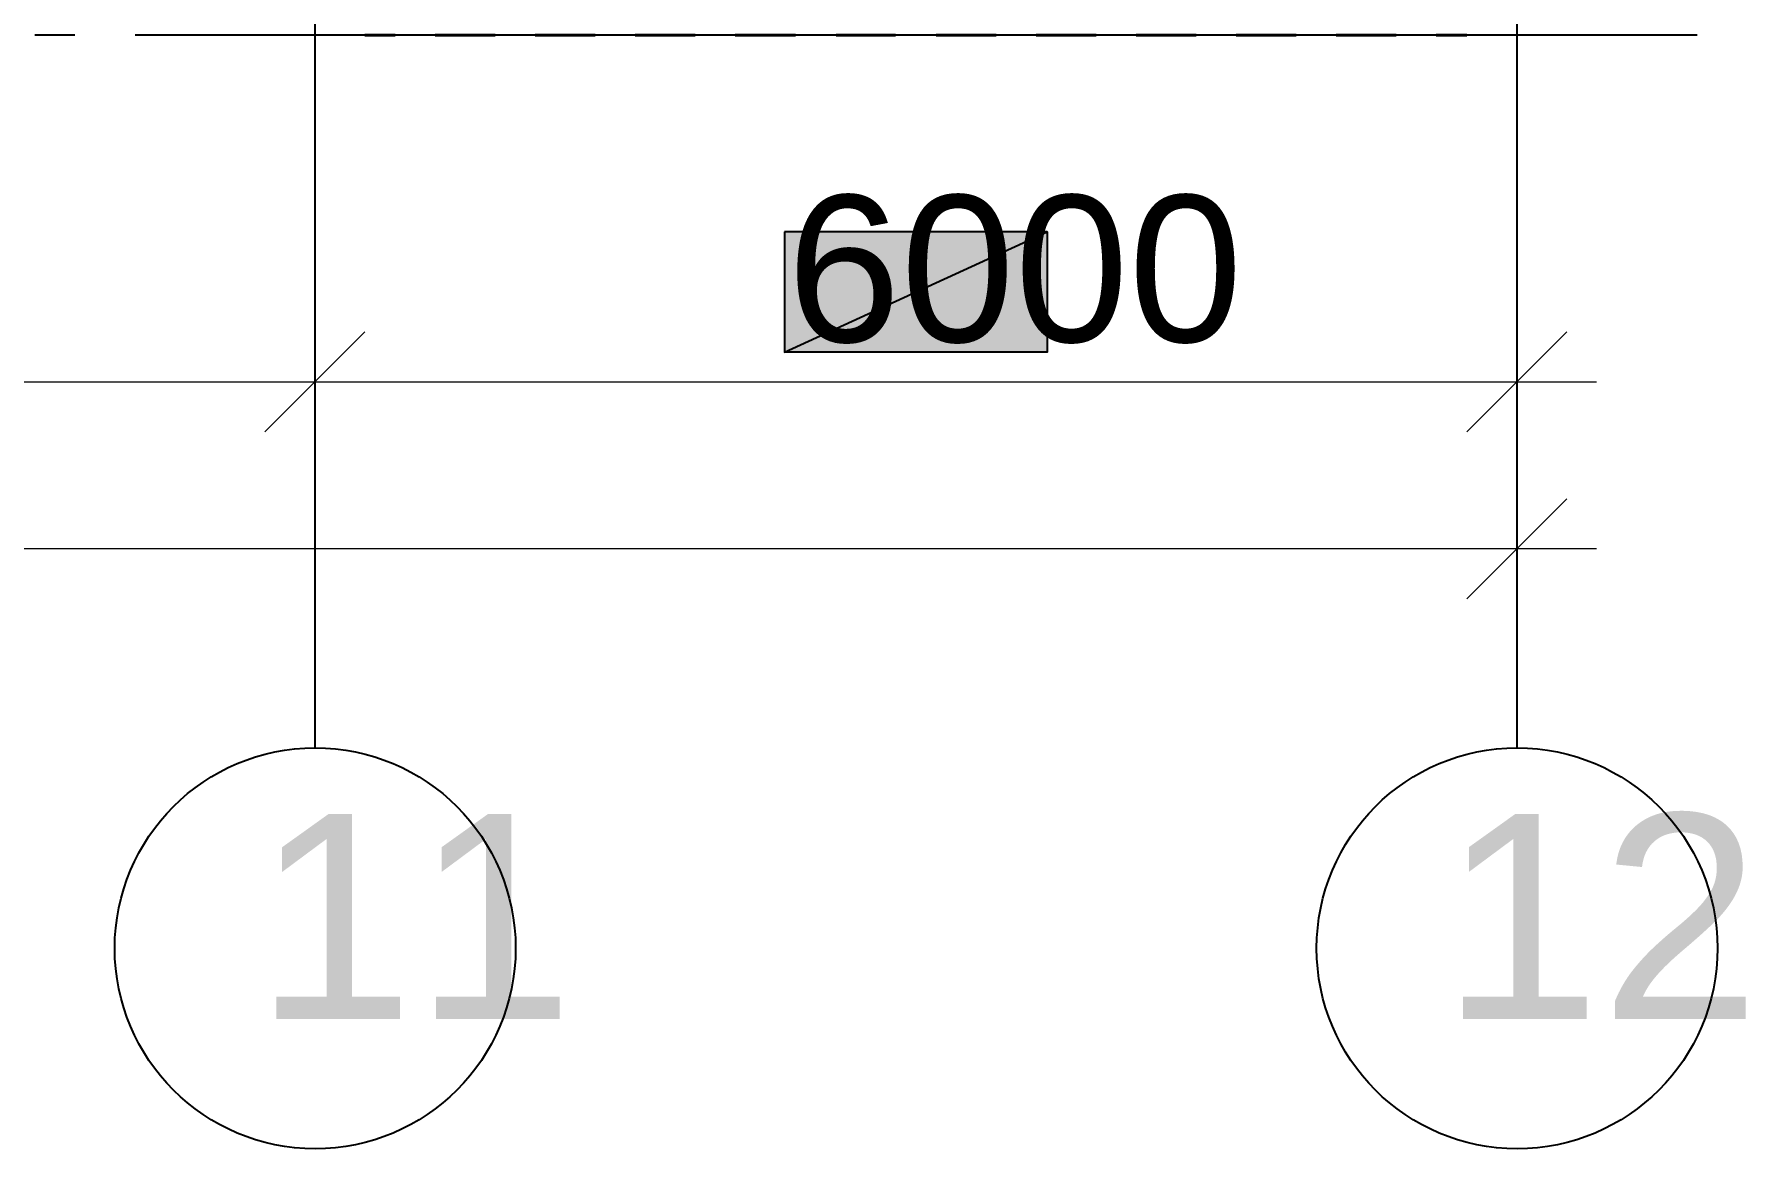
# Model space of a CAD drawing. Extents: x 8 to 21351, y 0 to 420.
# Drawn here: x 15894.99 to 15937.73, y 145.5 to 173.33 of the extents above; entities that cross this region are included whole.
import ezdxf

# ---------------------------------------------------------------- set-up
doc = ezdxf.new("R2010")
doc.units = 0
doc.styles.add('TEYPDFCAD_TEXT', font='arial.ttf')

msp = doc.modelspace()

# ---------------------------------------------------------------- hatches: boundary and pattern name
at = {"true_color": 0xffffff}
h = msp.add_hatch(color=0, dxfattribs=at)
h.paths.add_polyline_path([(15913.722, 168.402), (15913.722, 165.396), (15920.283, 168.402)])
h.paths.add_polyline_path([(15913.722, 165.396), (15920.283, 168.402), (15920.283, 165.396)])

# ---------------------------------------------------------------- linework, layer by layer
at = {"lineweight": 25}
for p, q in [((15901.995, 173.905), (15901.995, 160.507)), ((15932.01, 173.905), (15932.01, 160.507)), ((15896.005, 173.313), (15895.01, 173.313)), ((15917.511, 173.313), (15897.508, 173.313)), ((15920.008, 173.313), (15919.013, 173.313)), ((15936.518, 173.313), (15921.511, 173.313)), ((15901.995, 160.507), (15901.995, 155.49)), ((15932.01, 160.507), (15932.01, 155.49))]:
    msp.add_line(p, q, dxfattribs=at)
at = {"color": 7, "lineweight": 40}
for p, q in [((15904.006, 173.313), (15903.244, 173.313)), ((15906.504, 173.313), (15905.001, 173.313)), ((15909.002, 173.313), (15907.499, 173.313)), ((15911.499, 173.313), (15909.996, 173.313)), ((15913.997, 173.313), (15912.494, 173.313)), ((15916.495, 173.313), (15915.013, 173.313)), ((15919.013, 173.313), (15917.511, 173.313)), ((15921.511, 173.313), (15920.008, 173.313)), ((15924.009, 173.313), (15922.506, 173.313)), ((15926.506, 173.313), (15925.004, 173.313)), ((15929.004, 173.313), (15927.501, 173.313)), ((15930.761, 173.313), (15929.999, 173.313))]:
    msp.add_line(p, q, dxfattribs=at)
at = {"color": 7, "lineweight": 5}
for p, q in [((15901.995, 165.269), (15901.995, 166.645)), ((15901.995, 165.269), (15901.995, 166.645)), ((15900.747, 163.407), (15903.244, 165.904)), ((15903.244, 165.904), (15900.747, 163.407)), ((15930.761, 163.407), (15933.259, 165.904)), ((15870.013, 164.655), (15904.006, 164.655)), ((15900.006, 164.655), (15933.999, 164.655)), ((15932.01, 164.02), (15932.01, 162.645)), ((15932.01, 158.517), (15932.01, 162.475)), ((15930.761, 159.237), (15933.259, 161.734)), ((15933.999, 160.486), (15600.011, 160.486))]:
    msp.add_line(p, q, dxfattribs=at)
at = {"color": 0, "true_color": 0xffffff}
for points in [[(15913.722, 168.402), (15913.722, 165.396), (15920.283, 168.402)], [(15913.722, 165.396), (15920.283, 168.402), (15920.283, 165.396)]]:
    msp.add_lwpolyline(points, close=True, dxfattribs=at)
at = {"lineweight": 25}
for centre in [(15902.006, 150.506), (15932.02, 150.506)]:
    msp.add_circle(centre, 5.006, dxfattribs=at)

# ---------------------------------------------------------------- texts
at = {"color": 7, "style": 'TEYPDFCAD_TEXT'}
for s, height, p in [('6000', 3.6618, (15913.785, 165.65)), ('11', 5.1259, (15900.493, 148.738)), ('12', 5.1259, (15930.126, 148.738))]:
    msp.add_text(s, height=height, dxfattribs=at).set_placement(p)

doc.saveas('drawing.dxf')
